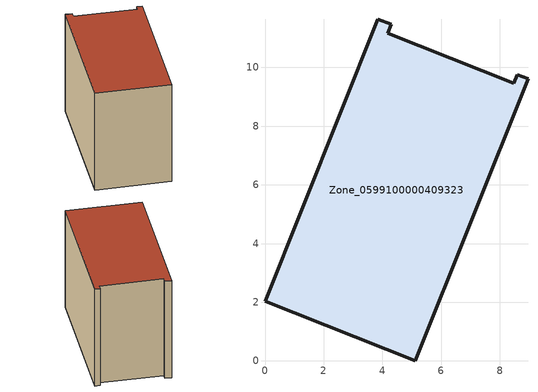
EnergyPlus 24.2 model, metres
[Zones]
Zone_0599100000409323
 floor ground (C_G): 4.17,11.17 8.47,9.46 8.59,9.76 8.96,9.61 5.12,0 0,2.03 3.83,11.65 4.29,11.47 z0.29
 wall outside (C_F): 8.47,9.46 4.17,11.17 4.29,11.47 3.83,11.65 0,2.03 5.12,0 8.96,9.61 8.59,9.76 8.47,9.46 z0.29:8.4
 roof outside (C_R): 3.83,11.65 0,2.03 5.12,0 8.96,9.61 8.59,9.76 8.47,9.46 4.17,11.17 4.29,11.47 z8.4
[BUILDING]
Pand.0599100000409323: North Axis=0; Terrain=City; Loads Convergence Tolerance Value=0.04; Temperature Convergence Tolerance Value=0.4; Solar Distribution=FullExterior; Maximum Number of Warmup Days=25; Minimum Number of Warmup Days=1
[Site:Location]
Rotterdam.The.Hague.AP_ZH_NLD Design_Conditions: Latitude=51.96; Longitude=4.45; Time Zone=1; Elevation=-4.5
[SITE:GROUNDTEMPERATURE:BUILDINGSURFACE]
18, 18, 18, 18, 18, 18, 18, 18, 18, 18, 18, 18
[MATERIAL] Thermal Absorptance=0.9; Solar Absorptance=0.7; Visible Absorptance=0.7
Name | Roughness | Thickness | Conductivity | Density | Specific Heat
G.TI.1992-2005 | MediumSmooth | 0.15 | 0.06 | 540 | 1210
F.TI.1992-2005 | Rough | 0.3 | 0.12 | 1920 | 840
R.TI.1992-2005 | MediumRough | 0.2 | 0.08 | 1500 | 1000
[CONSTRUCTION]
C_G: G.TI.1992-2005
C_F: F.TI.1992-2005
C_R: R.TI.1992-2005
[ZONE]
Zone_0599100000409323: Type=1; Multiplier=1; Ceiling Height=Autocalculate; Volume=Autocalculate; Floor Area=autocalculate; Part of Total Floor Area=Yes
[ZONEINFILTRATION:DESIGNFLOWRATE]
Infil_Zone_0599100000409323: Zone or ZoneList or Space or SpaceList=Zone_0599100000409323; Schedule=AlwaysOn; Design Flow Rate Calculation Method=Flow/Area; Flow Rate per Floor Area=0.0015; Constant Term Coefficient=1; Temperature Term Coefficient=0; Velocity Term Coefficient=0; Velocity Squared Term Coefficient=0
[HVACTEMPLATE:ZONE:IDEALLOADSAIRSYSTEM]
Zone_0599100000409323: Maximum Heating Supply Air Temperature=50; Minimum Cooling Supply Air Temperature=13; Maximum Heating Supply Air Humidity Ratio=0.0156; Minimum Cooling Supply Air Humidity Ratio=0.0077; Heating Limit=NoLimit; Cooling Limit=NoLimit; Dehumidification Control Type=ConstantSensibleHeatRatio; Cooling Sensible Heat Ratio=0.7; Dehumidification Setpoint=60; Humidification Control Type=None; Humidification Setpoint=30; Outdoor Air Method=None; Outdoor Air Flow Rate per Person=0.00944; Outdoor Air Flow Rate per Zone Floor Area=0; Outdoor Air Flow Rate per Zone=0; Demand Controlled Ventilation Type=None; Outdoor Air Economizer Type=NoEconomizer; Heat Recovery Type=None; Sensible Heat Recovery Effectiveness=0.7; Latent Heat Recovery Effectiveness=0.65
[ZONECONTROL:THERMOSTAT]
ThermostatControl_Zone_0599100000409323: Zone or ZoneList=Zone_0599100000409323; Control Type Schedule=DualSetpointControlType; Control 1=Thermostat_Zone_0599100000409323; Temperature Difference Between Cutout And Setpoint=0
[THERMOSTATSETPOINT:DUALSETPOINT]
Thermostat_Zone_0599100000409323: Heating Setpoint Temperature Schedule=HeatingSetpoint_Zone_0599100000409323; Cooling Setpoint Temperature Schedule=CoolingSetpoint_Zone_0599100000409323
[SCHEDULE:COMPACT]
HeatingSetpoint_Zone_0599100000409323: Through: 12/31, For: AllDays, Until: 24:00, 21
CoolingSetpoint_Zone_0599100000409323: Through: 12/31, For: AllDays, Until: 24:00, 24
DualSetpointControlType: Through: 12/31, For: AllDays, Until: 24:00, 4
AlwaysOn: Through: 12/31, For: AllDays, Until: 24:00, 1
